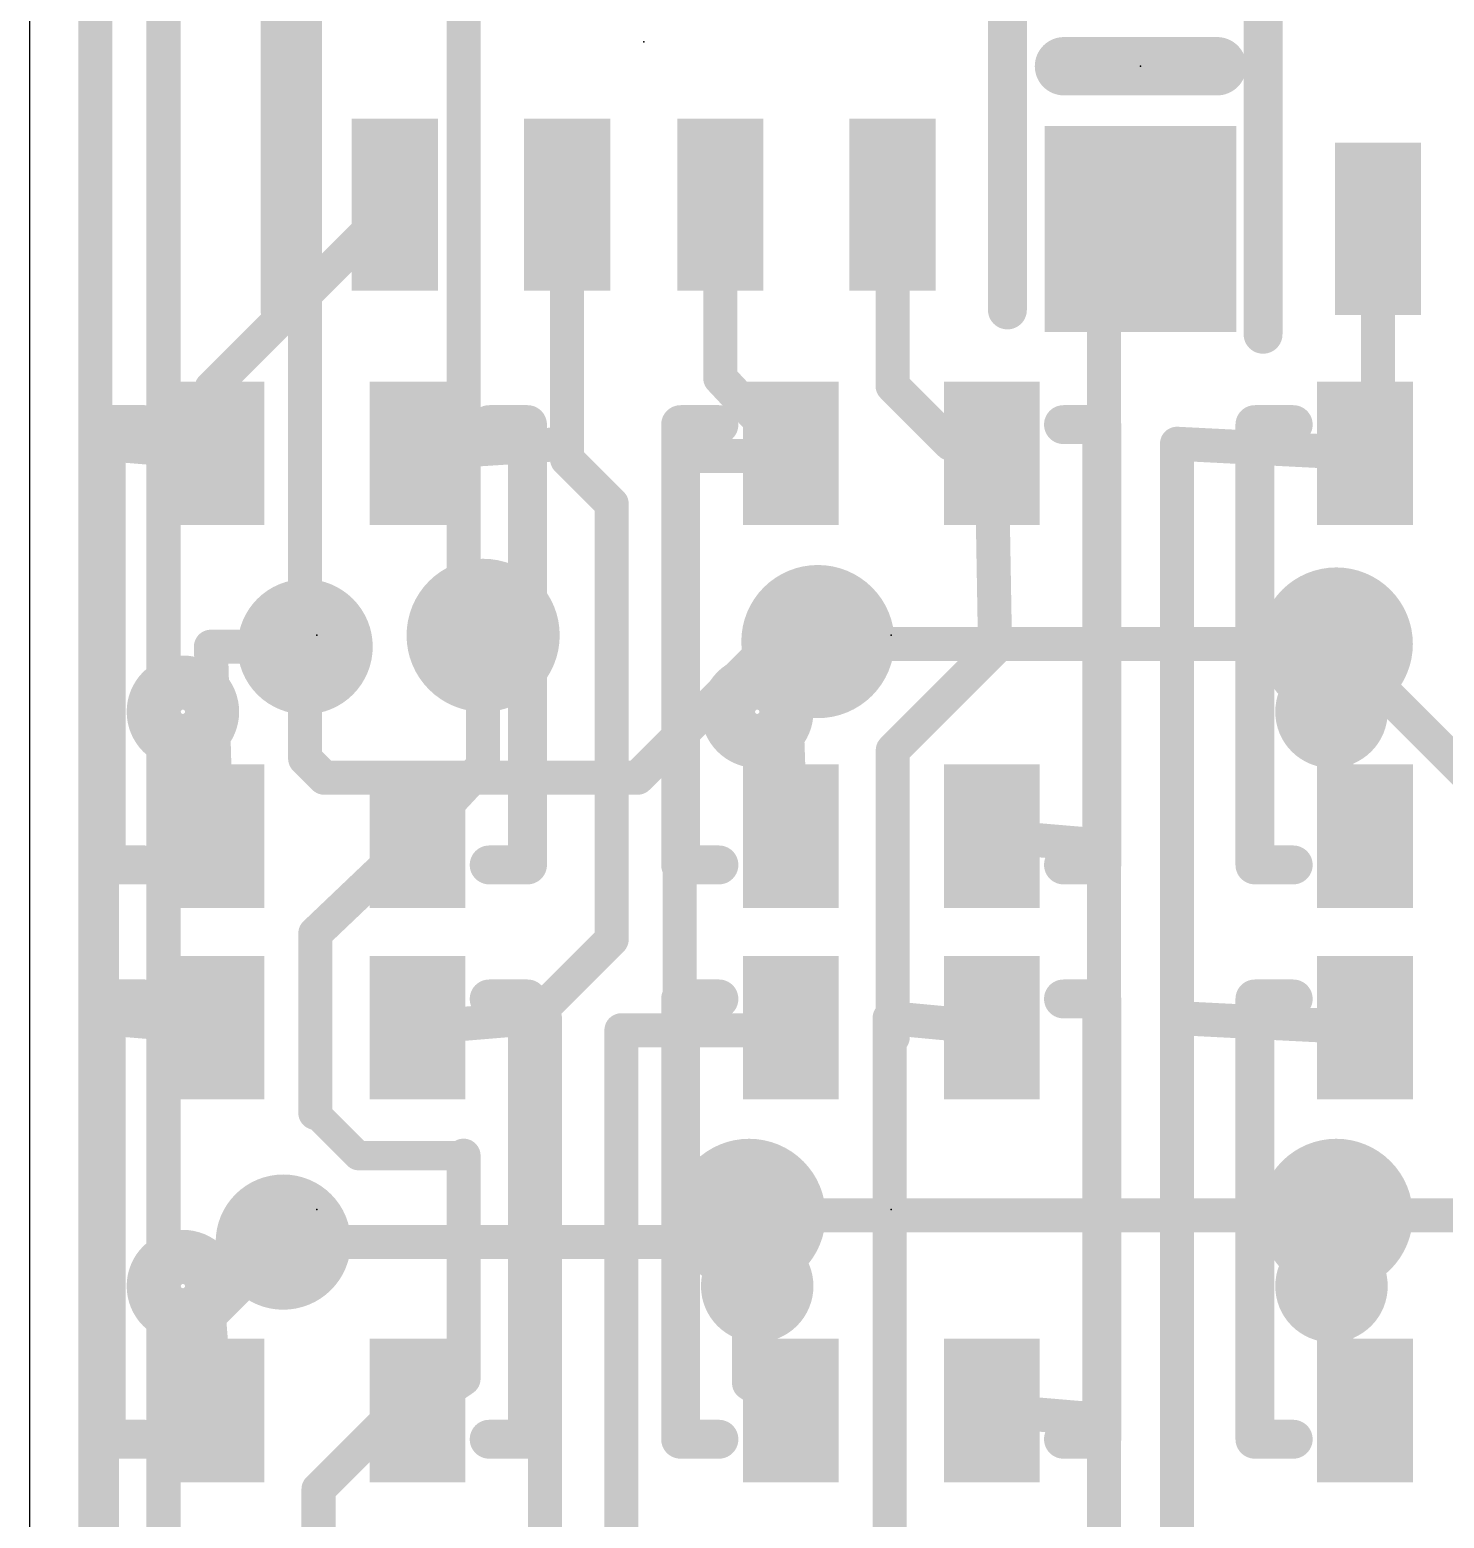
# Model space of a CAD drawing. Extents: x -9.9 to 44.1, y -5.1 to 53.3.
# Drawn here: x 0 to 7.39, y 21.09 to 28.86 of the extents above; entities that cross this region are included whole.
import ezdxf

# ---------------------------------------------------------------- set-up
doc = ezdxf.new("R2010")
doc.units = 0
for name, color, linetype in [('1', 12, 'CONTINUOUS'), ('16', 132, 'CONTINUOUS'), ('18', 110, 'CONTINUOUS'), ('20', 53, 'CONTINUOUS'), ('21', 40, 'CONTINUOUS'), ('23', 40, 'CONTINUOUS'), ('31', 253, 'CONTINUOUS')]:
    doc.layers.add(name, color=color, linetype=linetype)

# ---------------------------------------------------------------- blocks, each defined once
blk = doc.blocks.new('RECT')
blk.add_solid([(-0.5, -0.5), (0.5, -0.5), (-0.5, 0.5), (0.5, 0.5)])
blk = doc.blocks.new('ROUNDV')
at = {"const_width": 0.5}
blk.add_lwpolyline([(0, -0.25, 1), (0, 0.25, 1), (0, -0.25)], format="xyb", dxfattribs=at)

msp = doc.modelspace()

# ---------------------------------------------------------------- linework, layer by layer
at = {"layer": '1'}
for points, const_width in [([(1.907, 27.949), (0.95, 26.992)], 0.1778), ([(2.807, 27.949), (2.807, 26.7081)], 0.1778), ([(3.607, 27.949), (3.607, 27.043)], 0.1778), ([(4.507, 27.949), (4.507, 27.0025)], 0.1778), ([(5.612, 27.6315), (5.8025, 27.822)], 0.1778), ([(7.0425, 27.822), (7.0425, 26.983)], 0.1778), ([(5.612, 24.6), (5.612, 27.6315)], 0.1778), ([(0.975, 26.65), (0.95, 26.992)], 0.1778), ([(3.607, 27.043), (3.975, 26.65)], 0.1778), ([(4.507, 27.0025), (4.8095, 26.7)], 0.1778), ([(7.0425, 26.983), (6.95, 26.8905)], 0.1778), ([(6.95, 26.8905), (6.975, 26.65)], 0.1778), ([(0.975, 26.65), (0.378, 26.7)], 0.1778), ([(0.378, 26.7), (0.378, 23.7)], 0.1778), ([(2.025, 26.65), (2.7989, 26.7)], 0.1778), ([(2.7989, 26.7), (2.807, 26.7081)], 0.1778), ([(2.807, 26.7081), (2.807, 26.6189)], 0.1778), ([(5.025, 26.65), (4.8095, 26.7)], 0.1778), ([(6.975, 26.65), (5.993, 26.7)], 0.1778), ([(5.993, 26.7), (5.993, 23.7)], 0.1778), ([(2.807, 26.6189), (3.04, 26.3859)], 0.1778), ([(3.8865, 26.6365), (3.3956, 26.6365)], 0.1778), ([(3.3956, 26.6365), (3.3956, 23.6365)], 0.1778), ([(3.975, 26.65), (3.8865, 26.6365)], 0.1778), ([(5.025, 26.65), (5.0425, 25.6332)], 0.1778), ([(3.04, 26.3859), (3.04, 24.1111)], 0.1778), ([(2.3683, 25.6992), (2.3683, 25.0183)], 0.1778), ([(4.117, 25.6667), (3.9458, 25.4954)], 0.1778), ([(6.825, 24.725), (6.825, 25.654)], 0.1778), ([(0.975, 24.65), (0.9463, 25.6398)], 0.1778), ([(0.9463, 25.6398), (1.4385, 25.6398)], 0.1778), ([(5.0425, 25.6332), (4.5083, 25.099)], 0.1778), ([(3.9458, 25.4954), (3.975, 24.65)], 0.1778), ([(4.5083, 25.099), (4.5083, 23.6005)], 0.1778), ([(2.025, 24.65), (2.3683, 25.0183)], 0.1778), ([(6.975, 24.65), (6.825, 24.725)], 0.1778), ([(1.4917, 24.1417), (2.025, 24.65)], 0.1778), ([(5.025, 24.65), (5.612, 24.6)], 0.1778), ([(5.612, 21.6), (5.612, 24.6)], 0.1778), ([(1.4917, 23.2049), (1.4917, 24.1417)], 0.1778), ([(3.04, 24.1111), (2.6289, 23.7)], 0.1778), ([(0.378, 23.7), (0.975, 23.65)], 0.1778), ([(0.378, 23.7), (0.378, 20.7)], 0.1778), ([(2.025, 23.65), (2.6289, 23.7)], 0.1778), ([(2.6289, 23.7), (2.691, 23.7)], 0.1778), ([(2.691, 23.7), (2.691, 20.7)], 0.1778), ([(3.0908, 23.6365), (3.0908, 20.6365)], 0.1778), ([(3.3956, 23.6365), (3.0908, 23.6365)], 0.1778), ([(3.8865, 23.6365), (3.3956, 23.6365)], 0.1778), ([(3.975, 23.65), (3.8865, 23.6365)], 0.1778), ([(4.4917, 23.7), (4.4917, 23.5839)], 0.1778), ([(5.025, 23.65), (4.4917, 23.7)], 0.1778), ([(6.975, 23.65), (5.993, 23.7)], 0.1778), ([(5.993, 20.7), (5.993, 23.7)], 0.1778), ([(4.5083, 23.6005), (4.4917, 23.5839)], 0.1778), ([(4.4917, 23.5839), (4.4917, 20.7)], 0.1778), ([(1.7153, 22.9813), (1.4917, 23.2049)], 0.1524), ([(2.2659, 22.9813), (1.7153, 22.9813)], 0.1524), ([(2.2659, 21.8159), (2.2659, 22.9813)], 0.1778), ([(3.7576, 22.6695), (3.7576, 21.7925)], 0.1778), ([(6.825, 21.725), (6.825, 22.6695)], 0.1778), ([(0.936, 22.1416), (1.3242, 22.5298)], 0.1778), ([(0.975, 21.65), (0.936, 22.1416)], 0.1778), ([(2.05, 21.7805), (1.5083, 21.2388)], 0.1778), ([(2.025, 21.65), (2.2659, 21.8159)], 0.1778), ([(2.025, 21.65), (2.05, 21.7805)], 0.1778), ([(3.7576, 21.7925), (3.975, 21.65)], 0.1778), ([(6.975, 21.65), (6.825, 21.725)], 0.1778), ([(5.025, 21.65), (5.612, 21.6)], 0.1778), ([(5.612, 21.6), (5.612, 18.6)], 0.1778), ([(1.5083, 21.2388), (1.5083, 20.201)], 0.1778)]:
    msp.add_lwpolyline(points, dxfattribs=dict(at, const_width=const_width))
for points, const_width in [([(1.9384, 27.9176, 1), (1.8756, 27.9804)], 0.0889), ([(2.8514, 27.949, 1), (2.7626, 27.949)], 0.0889), ([(3.6515, 27.949, 1), (3.5626, 27.949)], 0.0889), ([(4.5515, 27.949, 1), (4.4626, 27.949)], 0.0889), ([(5.8339, 27.7906, 1), (5.7711, 27.8534)], 0.0889), ([(7.087, 27.822, 1), (6.9981, 27.822)], 0.0889), ([(5.6565, 27.6315, 1), (5.5675, 27.6315)], 0.0889), ([(5.5806, 27.6629, 1), (5.6434, 27.6001)], 0.0889), ([(0.9943, 26.9952, 1), (0.9057, 26.9888)], 0.0889), ([(0.9186, 27.0234, 1), (0.9814, 26.9606)], 0.0889), ([(3.6394, 27.0734, 1), (3.5746, 27.0126)], 0.0889), ([(3.5626, 27.043, 1), (3.6515, 27.043)], 0.0889), ([(4.5384, 27.0339, 1), (4.4756, 26.9711)], 0.0889), ([(7.0739, 26.9516, 1), (7.0111, 27.0144)], 0.0889), ([(4.4626, 27.0025, 1), (4.5515, 27.0025)], 0.0889), ([(6.9981, 26.983, 1), (7.087, 26.983)], 0.0889), ([(6.9942, 26.8951, 1), (6.9058, 26.8859)], 0.0889), ([(6.9186, 26.9219, 1), (6.9814, 26.8591)], 0.0889), ([(0.3817, 26.7443, 1), (0.3743, 26.6557)], 0.0889), ([(0.4224, 26.7, 1), (0.3336, 26.7)], 0.0889), ([(2.7675, 26.7314, 1), (2.8303, 26.6686)], 0.0889), ([(2.8514, 26.7081, 1), (2.7626, 26.7081)], 0.0889), ([(2.7626, 26.7081, 1), (2.8514, 26.7081)], 0.0889), ([(2.8384, 26.6767, 1), (2.7756, 26.7395)], 0.0889), ([(2.8018, 26.6556, 1), (2.796, 26.7444)], 0.0889), ([(4.8195, 26.7433, 1), (4.7995, 26.6567)], 0.0889), ([(4.7781, 26.6686, 1), (4.8409, 26.7314)], 0.0889), ([(5.9953, 26.7444, 1), (5.9907, 26.6556)], 0.0889), ([(6.0375, 26.7, 1), (5.9486, 26.7)], 0.0889), ([(0.9307, 26.6468, 1), (1.0193, 26.6532)], 0.0889), ([(0.9713, 26.6057, 1), (0.9787, 26.6943)], 0.0889), ([(2.0221, 26.6944, 1), (2.0279, 26.6056)], 0.0889), ([(2.8384, 26.6503, 1), (2.7756, 26.5875)], 0.0889), ([(3.3956, 26.681, 1), (3.3956, 26.5921)], 0.0889), ([(3.44, 26.6365, 1), (3.3512, 26.6365)], 0.0889), ([(3.8798, 26.6804, 1), (3.8932, 26.5926)], 0.0889), ([(3.8865, 26.5921, 1), (3.8865, 26.681)], 0.0889), ([(3.9426, 26.6196, 1), (4.0074, 26.6804)], 0.0889), ([(3.9817, 26.6061, 1), (3.9683, 26.6939)], 0.0889), ([(5.0694, 26.6508, 1), (4.9806, 26.6492)], 0.0889), ([(5.015, 26.6067, 1), (5.035, 26.6933)], 0.0889), ([(6.9308, 26.6454, 1), (7.0192, 26.6546)], 0.0889), ([(6.9727, 26.6056, 1), (6.9773, 26.6944)], 0.0889), ([(2.7626, 26.6189, 1), (2.8514, 26.6189)], 0.0889), ([(3.0844, 26.3859, 1), (2.9956, 26.3859)], 0.0889), ([(3.0086, 26.3545, 1), (3.0714, 26.4173)], 0.0889), ([(2.4127, 25.6992, 1), (2.3239, 25.6992)], 0.0889), ([(4.1485, 25.6353, 1), (4.0856, 25.6981)], 0.0889), ([(6.8694, 25.654, 1), (6.7805, 25.654)], 0.0889), ([(0.9908, 25.6411, 1), (0.9019, 25.6385)], 0.0889), ([(0.9463, 25.6842, 1), (0.9463, 25.5953)], 0.0889), ([(1.4385, 25.5953, 1), (1.4385, 25.6842)], 0.0889), ([(4.9981, 25.6324, 1), (5.087, 25.634)], 0.0889), ([(5.074, 25.6018, 1), (5.0111, 25.6646)], 0.0889), ([(3.9902, 25.4969, 1), (3.9013, 25.4939)], 0.0889), ([(3.9143, 25.5268, 1), (3.9772, 25.464)], 0.0889), ([(4.5528, 25.099, 1), (4.4638, 25.099)], 0.0889), ([(4.4769, 25.1304, 1), (4.5397, 25.0675)], 0.0889), ([(2.3239, 25.0183, 1), (2.4127, 25.0183)], 0.0889), ([(2.4008, 24.988, 1), (2.3358, 25.0486)], 0.0889), ([(6.8448, 24.7648, 1), (6.8051, 24.6853)], 0.0889), ([(1.9925, 24.6803, 1), (2.0575, 24.6197)], 0.0889), ([(2.0557, 24.6178, 1), (1.9943, 24.6822)], 0.0889), ([(5.0288, 24.6943, 1), (5.0212, 24.6057)], 0.0889), ([(6.7805, 24.725, 1), (6.8694, 24.725)], 0.0889), ([(6.9551, 24.6102, 1), (6.9949, 24.6898)], 0.0889), ([(0.9306, 24.6487, 1), (1.0194, 24.6513)], 0.0889), ([(3.9306, 24.6485, 1), (4.0194, 24.6515)], 0.0889), ([(5.6565, 24.6, 1), (5.5675, 24.6)], 0.0889), ([(5.6082, 24.5557, 1), (5.6158, 24.6443)], 0.0889), ([(5.5675, 24.6, 1), (5.6565, 24.6)], 0.0889), ([(1.5362, 24.1417, 1), (1.4472, 24.1417)], 0.0889), ([(1.461, 24.1739, 1), (1.5224, 24.1095)], 0.0889), ([(3.0714, 24.0797, 1), (3.0086, 24.1425)], 0.0889), ([(2.9956, 24.1111, 1), (3.0844, 24.1111)], 0.0889), ([(0.3817, 23.7443, 1), (0.3743, 23.6557)], 0.0889), ([(0.4224, 23.7, 1), (0.3336, 23.7)], 0.0889), ([(0.3336, 23.7, 1), (0.4224, 23.7)], 0.0889), ([(0.9713, 23.6057, 1), (0.9787, 23.6943)], 0.0889), ([(2.0213, 23.6943, 1), (2.0287, 23.6057)], 0.0889), ([(2.6289, 23.7445, 1), (2.6289, 23.6556)], 0.0889), ([(2.5975, 23.7314, 1), (2.6603, 23.6686)], 0.0889), ([(2.6326, 23.6557, 1), (2.6252, 23.7443)], 0.0889), ([(2.7355, 23.7, 1), (2.6466, 23.7)], 0.0889), ([(2.691, 23.6556, 1), (2.691, 23.7445)], 0.0889), ([(3.0908, 23.681, 1), (3.0908, 23.5921)], 0.0889), ([(3.1353, 23.6365, 1), (3.0464, 23.6365)], 0.0889), ([(3.3956, 23.681, 1), (3.3956, 23.5921)], 0.0889), ([(3.3956, 23.5921, 1), (3.3956, 23.681)], 0.0889), ([(3.8798, 23.6804, 1), (3.8932, 23.5926)], 0.0889), ([(3.8865, 23.5921, 1), (3.8865, 23.681)], 0.0889), ([(3.9817, 23.6061, 1), (3.9683, 23.6939)], 0.0889), ([(4.5362, 23.7, 1), (4.4472, 23.7)], 0.0889), ([(4.4958, 23.7443, 1), (4.4876, 23.6557)], 0.0889), ([(5.0209, 23.6057, 1), (5.0291, 23.6943)], 0.0889), ([(5.9953, 23.7444, 1), (5.9907, 23.6556)], 0.0889), ([(6.0375, 23.7, 1), (5.9486, 23.7)], 0.0889), ([(5.9486, 23.7, 1), (6.0375, 23.7)], 0.0889), ([(6.9727, 23.6056, 1), (6.9773, 23.6944)], 0.0889), ([(3.3512, 23.6365, 1), (3.44, 23.6365)], 0.0889), ([(4.5362, 23.5839, 1), (4.4472, 23.5839)], 0.0889), ([(4.4603, 23.6153, 1), (4.5231, 23.5525)], 0.0889), ([(4.4638, 23.6005, 1), (4.5528, 23.6005)], 0.0889), ([(4.5397, 23.5691, 1), (4.4769, 23.6319)], 0.0889), ([(4.4472, 23.5839, 1), (4.5362, 23.5839)], 0.0889), ([(1.4472, 23.2049, 1), (1.5362, 23.2049)], 0.0889), ([(1.5186, 23.2319, 1), (1.4648, 23.178)], 0.0762), ([(1.7153, 23.0194, 1), (1.7153, 22.9432)], 0.0762), ([(1.6884, 22.9544, 1), (1.7423, 23.0082)], 0.0762), ([(2.3104, 22.9813, 1), (2.2215, 22.9813)], 0.0889), ([(2.2659, 22.9432, 1), (2.2659, 23.0194)], 0.0762), ([(3.802, 22.6695, 1), (3.7131, 22.6695)], 0.0889), ([(6.8694, 22.6695, 1), (6.7805, 22.6695)], 0.0889), ([(1.3556, 22.4984, 1), (1.2927, 22.5612)], 0.0889), ([(0.9803, 22.1452, 1), (0.8917, 22.1381)], 0.0889), ([(0.9046, 22.1731, 1), (0.9674, 22.1102)], 0.0889), ([(2.0937, 21.7721, 1), (2.0063, 21.7889)], 0.0889), ([(2.0814, 21.7491, 1), (2.0186, 21.8119)], 0.0889), ([(2.2215, 21.8159, 1), (2.3104, 21.8159)], 0.0889), ([(2.2911, 21.7793, 1), (2.2407, 21.8525)], 0.0889), ([(3.7819, 21.8296, 1), (3.7332, 21.7553)], 0.0889), ([(3.7131, 21.7925, 1), (3.802, 21.7925)], 0.0889), ([(6.8448, 21.7648, 1), (6.8051, 21.6853)], 0.0889), ([(0.9307, 21.6465, 1), (1.0193, 21.6535)], 0.0889), ([(1.9998, 21.6866, 1), (2.0502, 21.6134)], 0.0889), ([(1.9813, 21.6584, 1), (2.0687, 21.6416)], 0.0889), ([(3.9506, 21.6128, 1), (3.9994, 21.6872)], 0.0889), ([(5.0288, 21.6943, 1), (5.0212, 21.6057)], 0.0889), ([(6.7805, 21.725, 1), (6.8694, 21.725)], 0.0889), ([(6.9551, 21.6102, 1), (6.9949, 21.6898)], 0.0889), ([(5.6565, 21.6, 1), (5.5675, 21.6)], 0.0889), ([(5.5675, 21.6, 1), (5.6565, 21.6)], 0.0889), ([(5.6082, 21.5557, 1), (5.6158, 21.6443)], 0.0889), ([(1.5528, 21.2388, 1), (1.4638, 21.2388)], 0.0889), ([(1.4769, 21.2702, 1), (1.5397, 21.2074)], 0.0889)]:
    msp.add_lwpolyline(points, format="xyb", dxfattribs=dict(at, const_width=const_width))
at = {"layer": '16', "const_width": 0.1778}
for points in [[(0.3429, 2.1217), (0.3429, 31.8674)], [(1.4385, 25.6398), (1.4385, 31.474)], [(0.6985, 31.2801), (0.6985, 4.9817)], [(2.2667, 31.0668), (2.2667, 25.8008)], [(2.2667, 25.8008), (2.3683, 25.6992)], [(3.175, 24.9555), (3.8735, 25.654)], [(3.8735, 25.654), (3.8862, 25.6667)], [(6.825, 25.654), (3.8735, 25.654)], [(3.8862, 25.6667), (4.117, 25.6667)], [(7.9045, 24.5745), (6.825, 25.654)], [(1.4385, 25.6398), (1.4385, 25.0556)], [(1.5385, 24.9555), (1.4385, 25.0556)], [(1.5385, 24.9555), (3.175, 24.9555)], [(3.6179, 22.5298), (3.7576, 22.6695)], [(6.825, 22.6695), (3.7576, 22.6695)], [(9.825, 22.6695), (6.825, 22.6695)], [(3.6179, 22.5298), (1.3242, 22.5298)]]:
    msp.add_lwpolyline(points, dxfattribs=at)
at = {"layer": '16', "const_width": 0.0889}
for points in [[(2.2981, 25.8322, 1), (2.2353, 25.7694)], [(2.2223, 25.8008, 1), (2.3112, 25.8008)], [(2.3369, 25.6678, 1), (2.3997, 25.7306)], [(3.8735, 25.6985, 1), (3.8735, 25.6095)], [(3.8862, 25.7112, 1), (3.8862, 25.6223)], [(3.9049, 25.6226, 1), (3.8421, 25.6854)], [(3.9176, 25.6353, 1), (3.8548, 25.6981)], [(4.117, 25.6223, 1), (4.117, 25.7112)], [(6.8564, 25.6854, 1), (6.7935, 25.6226)], [(6.825, 25.6095, 1), (6.825, 25.6985)], [(1.4829, 25.6398, 1), (1.394, 25.6398)], [(1.394, 25.6398, 1), (1.4829, 25.6398)], [(3.8421, 25.6854, 1), (3.9049, 25.6226)], [(1.4699, 25.087, 1), (1.407, 25.0242)], [(1.394, 25.0556, 1), (1.4829, 25.0556)], [(1.5385, 25, 1), (1.5385, 24.911)], [(3.175, 24.911, 1), (3.175, 25)], [(1.5071, 24.9241, 1), (1.57, 24.9869)], [(3.1436, 24.9869, 1), (3.2064, 24.9241)], [(3.7576, 22.714, 1), (3.7576, 22.625)], [(3.789, 22.6381, 1), (3.7261, 22.7009)], [(6.825, 22.714, 1), (6.825, 22.625)], [(6.825, 22.625, 1), (6.825, 22.714)], [(1.3242, 22.5743, 1), (1.3242, 22.4854)], [(3.5864, 22.5612, 1), (3.6493, 22.4984)], [(3.6179, 22.4854, 1), (3.6179, 22.5743)]]:
    msp.add_lwpolyline(points, format="xyb", dxfattribs=at)
at = {"layer": '20'}
msp.add_line((0, -2.54), (0, 43.46), dxfattribs=at)
at = {"layer": '21'}
for points, const_width in [([(1.307, 27.399), (1.307, 30.199)], 0.2032), ([(5.107, 30.199), (5.107, 27.399)], 0.2032), ([(6.4425, 27.272), (6.4425, 30.072)], 0.2032), ([(6.2025, 28.672), (5.4025, 28.672)], 0.3048), ([(0.4, 24.5), (0.4, 26.8)], 0.2032), ([(0.4, 26.8), (0.6, 26.8)], 0.2032), ([(2.6, 26.8), (2.4, 26.8)], 0.2032), ([(2.6, 24.5), (2.6, 26.8)], 0.2032), ([(3.4, 24.5), (3.4, 26.8)], 0.2032), ([(3.4, 26.8), (3.6, 26.8)], 0.2032), ([(5.6, 26.8), (5.4, 26.8)], 0.2032), ([(5.6, 24.5), (5.6, 26.8)], 0.2032), ([(6.4, 24.5), (6.4, 26.8)], 0.2032), ([(6.4, 26.8), (6.6, 26.8)], 0.2032), ([(0.6, 24.5), (0.4, 24.5)], 0.2032), ([(2.4, 24.5), (2.6, 24.5)], 0.2032), ([(3.6, 24.5), (3.4, 24.5)], 0.2032), ([(5.4, 24.5), (5.6, 24.5)], 0.2032), ([(6.6, 24.5), (6.4, 24.5)], 0.2032), ([(0.4, 21.5), (0.4, 23.8)], 0.2032), ([(0.4, 23.8), (0.6, 23.8)], 0.2032), ([(2.6, 23.8), (2.4, 23.8)], 0.2032), ([(2.6, 21.5), (2.6, 23.8)], 0.2032), ([(3.4, 21.5), (3.4, 23.8)], 0.2032), ([(3.4, 23.8), (3.6, 23.8)], 0.2032), ([(5.6, 23.8), (5.4, 23.8)], 0.2032), ([(5.6, 21.5), (5.6, 23.8)], 0.2032), ([(6.4, 21.5), (6.4, 23.8)], 0.2032), ([(6.4, 23.8), (6.6, 23.8)], 0.2032), ([(0.6, 21.5), (0.4, 21.5)], 0.2032), ([(2.4, 21.5), (2.6, 21.5)], 0.2032), ([(3.6, 21.5), (3.4, 21.5)], 0.2032), ([(5.4, 21.5), (5.6, 21.5)], 0.2032), ([(6.6, 21.5), (6.4, 21.5)], 0.2032)]:
    msp.add_lwpolyline(points, dxfattribs=dict(at, const_width=const_width))
for points, const_width in [([(5.4025, 28.7482, 1), (5.4025, 28.5958)], 0.1524), ([(6.2025, 28.5958, 1), (6.2025, 28.7482)], 0.1524), ([(1.2562, 27.399, 1), (1.3578, 27.399)], 0.1016), ([(5.0562, 27.399, 1), (5.1578, 27.399)], 0.1016), ([(6.3917, 27.272, 1), (6.4933, 27.272)], 0.1016), ([(0.4508, 26.8, 1), (0.3492, 26.8)], 0.1016), ([(0.4, 26.8508, 1), (0.4, 26.7492)], 0.1016), ([(0.6, 26.7492, 1), (0.6, 26.8508)], 0.1016), ([(2.4, 26.8508, 1), (2.4, 26.7492)], 0.1016), ([(2.6508, 26.8, 1), (2.5492, 26.8)], 0.1016), ([(2.6, 26.7492, 1), (2.6, 26.8508)], 0.1016), ([(3.4508, 26.8, 1), (3.3492, 26.8)], 0.1016), ([(3.4, 26.8508, 1), (3.4, 26.7492)], 0.1016), ([(3.6, 26.7492, 1), (3.6, 26.8508)], 0.1016), ([(5.4, 26.8508, 1), (5.4, 26.7492)], 0.1016), ([(5.6508, 26.8, 1), (5.5492, 26.8)], 0.1016), ([(5.6, 26.7492, 1), (5.6, 26.8508)], 0.1016), ([(6.4508, 26.8, 1), (6.3492, 26.8)], 0.1016), ([(6.4, 26.8508, 1), (6.4, 26.7492)], 0.1016), ([(6.6, 26.7492, 1), (6.6, 26.8508)], 0.1016), ([(0.8, 25.1586, 1), (0.8, 25.4414, 1), (0.8, 25.1586)], 0.3048), ([(3.8, 25.1586, 1), (3.8, 25.4414, 1), (3.8, 25.1586)], 0.3048), ([(6.8, 25.1586, 1), (6.8, 25.4414, 1), (6.8, 25.1586)], 0.3048), ([(0.4, 24.5508, 1), (0.4, 24.4492)], 0.1016), ([(0.6, 24.4492, 1), (0.6, 24.5508)], 0.1016), ([(2.4, 24.5508, 1), (2.4, 24.4492)], 0.1016), ([(2.6, 24.4492, 1), (2.6, 24.5508)], 0.1016), ([(3.4, 24.5508, 1), (3.4, 24.4492)], 0.1016), ([(3.6, 24.4492, 1), (3.6, 24.5508)], 0.1016), ([(5.4, 24.5508, 1), (5.4, 24.4492)], 0.1016), ([(5.6, 24.4492, 1), (5.6, 24.5508)], 0.1016), ([(6.4, 24.5508, 1), (6.4, 24.4492)], 0.1016), ([(6.6, 24.4492, 1), (6.6, 24.5508)], 0.1016), ([(0.3492, 24.5, 1), (0.4508, 24.5)], 0.1016), ([(2.5492, 24.5, 1), (2.6508, 24.5)], 0.1016), ([(3.3492, 24.5, 1), (3.4508, 24.5)], 0.1016), ([(5.5492, 24.5, 1), (5.6508, 24.5)], 0.1016), ([(6.3492, 24.5, 1), (6.4508, 24.5)], 0.1016), ([(0.4508, 23.8, 1), (0.3492, 23.8)], 0.1016), ([(0.4, 23.8508, 1), (0.4, 23.7492)], 0.1016), ([(0.6, 23.7492, 1), (0.6, 23.8508)], 0.1016), ([(2.4, 23.8508, 1), (2.4, 23.7492)], 0.1016), ([(2.6508, 23.8, 1), (2.5492, 23.8)], 0.1016), ([(2.6, 23.7492, 1), (2.6, 23.8508)], 0.1016), ([(3.4508, 23.8, 1), (3.3492, 23.8)], 0.1016), ([(3.4, 23.8508, 1), (3.4, 23.7492)], 0.1016), ([(3.6, 23.7492, 1), (3.6, 23.8508)], 0.1016), ([(5.4, 23.8508, 1), (5.4, 23.7492)], 0.1016), ([(5.6508, 23.8, 1), (5.5492, 23.8)], 0.1016), ([(5.6, 23.7492, 1), (5.6, 23.8508)], 0.1016), ([(6.4508, 23.8, 1), (6.3492, 23.8)], 0.1016), ([(6.4, 23.8508, 1), (6.4, 23.7492)], 0.1016), ([(6.6, 23.7492, 1), (6.6, 23.8508)], 0.1016), ([(0.8, 22.1586, 1), (0.8, 22.4414, 1), (0.8, 22.1586)], 0.3048), ([(3.8, 22.1586, 1), (3.8, 22.4414, 1), (3.8, 22.1586)], 0.3048), ([(6.8, 22.1586, 1), (6.8, 22.4414, 1), (6.8, 22.1586)], 0.3048), ([(0.4, 21.5508, 1), (0.4, 21.4492)], 0.1016), ([(0.3492, 21.5, 1), (0.4508, 21.5)], 0.1016), ([(0.6, 21.4492, 1), (0.6, 21.5508)], 0.1016), ([(2.4, 21.5508, 1), (2.4, 21.4492)], 0.1016), ([(2.5492, 21.5, 1), (2.6508, 21.5)], 0.1016), ([(2.6, 21.4492, 1), (2.6, 21.5508)], 0.1016), ([(3.4, 21.5508, 1), (3.4, 21.4492)], 0.1016), ([(3.3492, 21.5, 1), (3.4508, 21.5)], 0.1016), ([(3.6, 21.4492, 1), (3.6, 21.5508)], 0.1016), ([(5.4, 21.5508, 1), (5.4, 21.4492)], 0.1016), ([(5.5492, 21.5, 1), (5.6508, 21.5)], 0.1016), ([(5.6, 21.4492, 1), (5.6, 21.5508)], 0.1016), ([(6.4, 21.5508, 1), (6.4, 21.4492)], 0.1016), ([(6.3492, 21.5, 1), (6.4508, 21.5)], 0.1016), ([(6.6, 21.4492, 1), (6.6, 21.5508)], 0.1016)]:
    msp.add_lwpolyline(points, format="xyb", dxfattribs=dict(at, const_width=const_width))
at = {"layer": '23'}
for p in [(3.207, 28.799), (5.8025, 28.672), (1.5, 25.7), (4.5, 25.7), (1.5, 22.7), (4.5, 22.7)]:
    msp.add_point(p, dxfattribs=at)

# ---------------------------------------------------------------- block references
at = {"layer": '1'}
for p, xscale, yscale, rotation in [((1.907, 27.949), 0.45, 0.9, 180), ((2.807, 27.949), 0.45, 0.9, 180), ((3.607, 27.949), 0.45, 0.9, 180), ((4.507, 27.949), 0.45, 0.9, 180), ((7.0425, 27.822), 0.45, 0.9, 180), ((0.975, 26.65), 0.75, 0.5, 90), ((2.025, 26.65), 0.75, 0.5, 90), ((3.975, 26.65), 0.75, 0.5, 90), ((5.025, 26.65), 0.75, 0.5, 90), ((6.975, 26.65), 0.75, 0.5, 90), ((0.975, 24.65), 0.75, 0.5, 90), ((2.025, 24.65), 0.75, 0.5, 90), ((3.975, 24.65), 0.75, 0.5, 90), ((5.025, 24.65), 0.75, 0.5, 90), ((6.975, 24.65), 0.75, 0.5, 90), ((0.975, 23.65), 0.75, 0.5, 90), ((2.025, 23.65), 0.75, 0.5, 90), ((3.975, 23.65), 0.75, 0.5, 90), ((5.025, 23.65), 0.75, 0.5, 90), ((6.975, 23.65), 0.75, 0.5, 90), ((0.975, 21.65), 0.75, 0.5, 90), ((2.025, 21.65), 0.75, 0.5, 90), ((3.975, 21.65), 0.75, 0.5, 90), ((5.025, 21.65), 0.75, 0.5, 90), ((6.975, 21.65), 0.75, 0.5, 90)]:
    msp.add_blockref('RECT', p, dxfattribs=dict(at, xscale=xscale, yscale=yscale, rotation=rotation))
at = {"layer": '1', "xscale": 1.075, "rotation": 270}
msp.add_blockref('RECT', (5.8025, 27.822), dxfattribs=at)
at = {"layer": '18'}
for p, xscale, yscale in [((2.3683, 25.6992), 0.8001, 0.8001), ((2.3683, 25.6992), 0.8001, 0.8001), ((4.117, 25.6667), 0.8001, 0.8001), ((4.117, 25.6667), 0.8001, 0.8001), ((6.825, 25.654), 0.8001, 0.8001), ((6.825, 25.654), 0.8001, 0.8001), ((1.4385, 25.6398), 0.7064, 0.7064), ((1.4385, 25.6398), 0.7064, 0.7064), ((3.7576, 22.6695), 0.8001, 0.8001), ((3.7576, 22.6695), 0.8001, 0.8001), ((6.825, 22.6695), 0.8001, 0.8001), ((6.825, 22.6695), 0.8001, 0.8001), ((1.3242, 22.5298), 0.7064, 0.7064), ((1.3242, 22.5298), 0.7064, 0.7064)]:
    msp.add_blockref('ROUNDV', p, dxfattribs=dict(at, xscale=xscale, yscale=yscale))
at = {"layer": '31'}
for p, xscale, yscale, rotation in [((1.907, 27.949), 0.45, 0.9, 180), ((2.807, 27.949), 0.45, 0.9, 180), ((3.607, 27.949), 0.45, 0.9, 180), ((4.507, 27.949), 0.45, 0.9, 180), ((7.0425, 27.822), 0.45, 0.9, 180), ((0.975, 26.65), 0.75, 0.5, 90), ((2.025, 26.65), 0.75, 0.5, 90), ((3.975, 26.65), 0.75, 0.5, 90), ((5.025, 26.65), 0.75, 0.5, 90), ((6.975, 26.65), 0.75, 0.5, 90), ((0.975, 24.65), 0.75, 0.5, 90), ((2.025, 24.65), 0.75, 0.5, 90), ((3.975, 24.65), 0.75, 0.5, 90), ((5.025, 24.65), 0.75, 0.5, 90), ((6.975, 24.65), 0.75, 0.5, 90), ((0.975, 23.65), 0.75, 0.5, 90), ((2.025, 23.65), 0.75, 0.5, 90), ((3.975, 23.65), 0.75, 0.5, 90), ((5.025, 23.65), 0.75, 0.5, 90), ((6.975, 23.65), 0.75, 0.5, 90), ((0.975, 21.65), 0.75, 0.5, 90), ((2.025, 21.65), 0.75, 0.5, 90), ((3.975, 21.65), 0.75, 0.5, 90), ((5.025, 21.65), 0.75, 0.5, 90), ((6.975, 21.65), 0.75, 0.5, 90)]:
    msp.add_blockref('RECT', p, dxfattribs=dict(at, xscale=xscale, yscale=yscale, rotation=rotation))
at = {"layer": '31', "xscale": 1.075, "rotation": 270}
msp.add_blockref('RECT', (5.8025, 27.822), dxfattribs=at)

doc.saveas('drawing.dxf')
